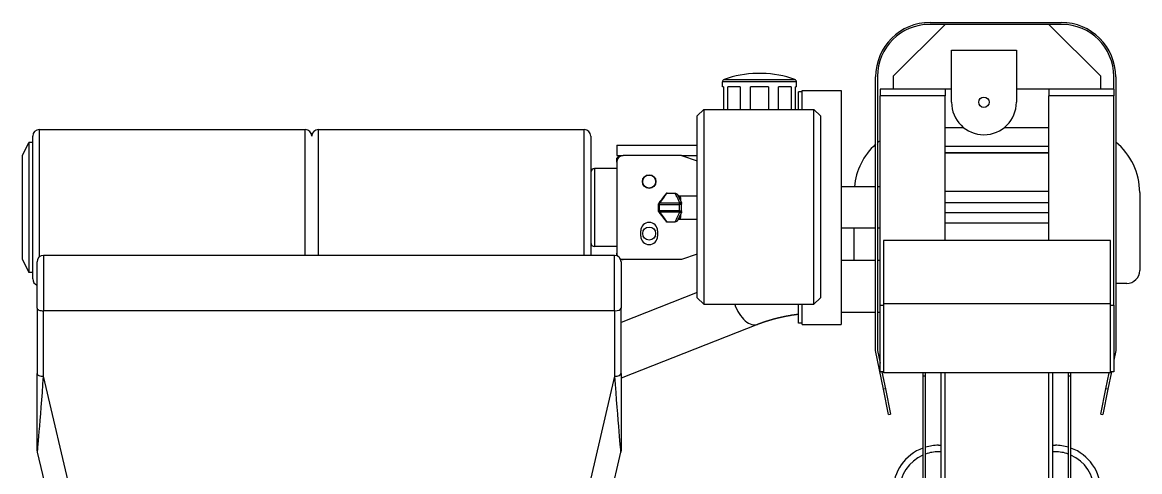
# Model space of a CAD drawing. Header units: millimetres. Extents: x -112665 to -16847, y 30630 to 100849.
# Drawn here: x -90203 to -89170, y 40062 to 40477 of the extents above; entities that cross this region are included whole.
import ezdxf

# ---------------------------------------------------------------- set-up
doc = ezdxf.new("R2010")
doc.units = ezdxf.units.MM
doc.layers.add('equipments', color=36, linetype='Continuous')
doc.layers.add('furniture', color=26, linetype='Continuous')

# ---------------------------------------------------------------- blocks, each defined once
blk = doc.blocks.new('Fit14')
at = {"layer": 'equipments'}
for p, q in [((528, 1186.8), (576, 1234.8)), ((684, 1234.8), (561.6, 1234.8)), ((562.2, 1236.6), (683.4, 1236.6)), ((672, 1234.8), (720, 1186.8)), ((582, 1162.8), (582, 1210.8)), ((582, 1210.8), (642, 1210.8)), ((642, 1210.8), (642, 1162.8)), ((404.4, 1189.4), (402, 1189.4)), ((406.8, 1189.4), (404.4, 1189.4)), ((404.4, 1181.6), (370.2, 1181.6)), ((370.2, 1177.2), (370.2, 1181.6)), ((371.7, 1183.8), (404.4, 1183.8)), ((404.4, 1183.8), (437.1, 1183.8)), ((438.6, 1181.6), (404.4, 1181.6)), ((438.6, 1177.2), (438.6, 1181.6)), ((511.8, 933.4), (511.8, 1186.2)), ((513.6, 1186.8), (513.6, 933.6)), ((528, 1186.8), (528, 1174.8)), ((720, 1174.8), (720, 1186.8)), ((732, 1174.8), (732, 1186.8)), ((733.8, 1186.2), (733.8, 933.4)), ((371.2, 1177.2), (370.2, 1177.2)), ((371.2, 1177.2), (371.2, 1156.2)), ((386.7, 1177.2), (375.1, 1177.2)), ((375.1, 1156.2), (375.1, 1177.2)), ((386.7, 1177.2), (386.7, 1156.2)), ((396.2, 1156.2), (396.2, 1177.2)), ((412.6, 1177.2), (396.2, 1177.2)), ((412.6, 1177.2), (412.6, 1156.2)), ((422.1, 1156.2), (422.1, 1177.2)), ((433.7, 1177.2), (422.1, 1177.2)), ((433.7, 1177.2), (433.7, 1156.2)), ((437.6, 1156.2), (437.6, 1177.2)), ((438.6, 1177.2), (437.6, 1177.2)), ((440.4, 1156.2), (440.4, 1172.4)), ((444, 1172.4), (440.4, 1172.4)), ((444, 1156.2), (444, 1173.6)), ((444, 1173.6), (480, 1173.6)), ((480, 1173.6), (480, 957.6)), ((576, 1174.8), (516, 1174.8)), ((516, 1174.8), (516, 1168.9)), ((516, 975.3), (516, 1168.9)), ((576, 1168.9), (516, 1168.9)), ((582, 1174.8), (576, 1174.8)), ((576, 1174.8), (576, 1168.9)), ((576, 1035.1), (576, 1168.9)), ((672, 1174.8), (642, 1174.8)), ((732, 1174.8), (672, 1174.8)), ((672, 1174.8), (672, 1168.9)), ((672, 1035.1), (672, 1168.9)), ((732, 1168.9), (672, 1168.9)), ((732, 1174.8), (732, 1168.9)), ((732, 975.3), (732, 1168.9)), ((346.8, 1150.2), (352.8, 1156.2)), ((346.8, 982.2), (346.8, 1150.2)), ((352.8, 1156.2), (454.8, 1156.2)), ((352.8, 1156.2), (352.8, 976.2)), ((454.8, 976.2), (454.8, 1156.2)), ((460.8, 1150.2), (454.8, 1156.2)), ((460.8, 1150.2), (460.8, 982.2)), ((-261.6, 1137.6), (-15.6, 1137.6)), ((-261.6, 1137.6), (-261.6, 1050.3)), ((-15.6, 1050.3), (-15.6, 1137.6)), ((-3.6, 1137.6), (242.4, 1137.6)), ((-3.6, 1137.6), (-3.6, 1062.9)), ((242.4, 1062.9), (242.4, 1137.6)), ((576, 1139.5), (593.1, 1139.5)), ((630.9, 1139.5), (672, 1139.5)), ((-267.6, 1051.5), (-267.6, 1131.6)), ((248.4, 1131.6), (248.4, 1063.2)), ((-277.2, 1113.6), (-271.2, 1125.6)), ((-271.2, 1125.6), (-271.2, 1065.6)), ((-267.6, 1125.6), (-271.2, 1125.6)), ((272.4, 1123.2), (346.8, 1123.2)), ((272.4, 1123.2), (272.4, 1113.6)), ((672, 1122), (576, 1122)), ((576, 1116), (672, 1116)), ((672, 1116), (576, 1116)), ((-277.2, 1065.6), (-277.2, 1113.6)), ((272.4, 1113.6), (278.4, 1113.6)), ((274.8, 1113.6), (272.4, 1111.2)), ((272.4, 1107.6), (272.4, 1111.2)), ((272.4, 1111.2), (273.6, 1111.2)), ((272.4, 1107.6), (272.4, 1023.6)), ((332.4, 1113.6), (278.4, 1113.6)), ((332.4, 1113.6), (346.8, 1113.6)), ((332.4, 1113.6), (346.8, 1108.8)), ((252, 1101.6), (252, 1029.6)), ((272.4, 1101.6), (252, 1101.6)), ((318.9, 1078.9), (326.4, 1078.9)), ((330.6, 1076.4), (346.8, 1076.4)), ((511.8, 1084.8), (480, 1084.8)), ((516, 1084.8), (513.6, 1084.8)), ((576, 1080.6), (672, 1080.6)), ((756, 1079.5), (756, 1007.5)), ((-277.2, 1017.6), (-277.2, 1065.6)), ((-271.2, 1065.6), (-271.2, 1005.6)), ((310.7, 1068.4), (310.7, 1062.7)), ((310.7, 1068.4), (311.9, 1068.4)), ((330, 1069.5), (311.9, 1069.5)), ((311.9, 1068.4), (311.9, 1069.5)), ((311.9, 1068.4), (330, 1068.4)), ((311.9, 1062.7), (311.9, 1068.4)), ((330, 1069.5), (330, 1068.4)), ((330, 1068.4), (330, 1062.7)), ((332.4, 1062.3), (332.4, 1068.9)), ((576, 1070.4), (672, 1070.4)), ((-3.6, 1062.9), (-3.6, 1021.4)), ((242.4, 1021.4), (242.4, 1062.9)), ((248.4, 1063.2), (248.4, 1021.4)), ((311.9, 1062.7), (310.7, 1062.7)), ((330, 1062.7), (311.9, 1062.7)), ((311.9, 1061.7), (311.9, 1062.7)), ((311.9, 1061.7), (330, 1061.7)), ((330, 1062.7), (330, 1061.7)), ((330.6, 1054.8), (346.8, 1054.8)), ((672, 1060.8), (576, 1060.8)), ((-267.6, 999.6), (-267.6, 1051.5)), ((-261.6, 1050.3), (-261.6, 1019.9)), ((-15.6, 1021.4), (-15.6, 1050.3)), ((294.6, 1039.2), (294.6, 1044)), ((310.2, 1044), (310.2, 1039.2)), ((318.9, 1052.3), (326.4, 1052.3)), ((511.8, 1046.4), (480, 1046.4)), ((492, 1016.7), (492, 1046.4)), ((516, 1046.4), (513.6, 1046.4)), ((576, 1051.4), (672, 1051.4)), ((729, 1035.1), (519, 1035.1)), ((519, 1035.1), (519, 976.8)), ((729, 976.8), (729, 1035.1)), ((272.4, 1029.6), (252, 1029.6)), ((272.4, 1021.1), (272.4, 1023.6)), ((-277.2, 1017.6), (-271.2, 1005.6)), ((-263.6, 972.7), (-263.6, 1015.4)), ((270.4, 1021.4), (-257.6, 1021.4)), ((-257.6, 1021.4), (-257.6, 970.2)), ((270.4, 970.2), (270.4, 1021.4)), ((278.4, 1017.6), (276, 1017.6)), ((276.4, 1015.4), (276.4, 972.7)), ((332.4, 1017.6), (278.4, 1017.6)), ((346.8, 1022.4), (332.4, 1017.6)), ((511.8, 1016.7), (480, 1016.7)), ((516, 1016.7), (513.6, 1016.7)), ((-267.6, 1005.6), (-271.2, 1005.6)), ((744, 995.5), (733.8, 995.5)), ((346.8, 987.2), (276.4, 959.5)), ((346.8, 982.2), (352.8, 976.2)), ((460.8, 982.2), (454.8, 976.2)), ((-263.6, 972.7), (-263.6, 912.3)), ((276.4, 912.3), (276.4, 972.7)), ((352.8, 976.2), (454.8, 976.2)), ((440.4, 958.8), (440.4, 976.2)), ((444, 957.6), (444, 976.2)), ((516, 913.8), (516, 975.3)), ((516, 975.3), (519, 975.3)), ((729, 976.8), (519, 976.8)), ((519, 976.8), (519, 913)), ((729, 913), (729, 976.8)), ((729, 975.3), (732, 975.3)), ((732, 975.3), (732, 913.8)), ((270.4, 970.2), (-257.6, 970.2)), ((-257.6, 909.7), (-257.6, 970.2)), ((270.4, 970.2), (270.4, 909.7)), ((511.8, 968.7), (480, 968.7)), ((516, 968.7), (513.6, 968.7)), ((402.6, 957.6), (276.4, 908)), ((444, 958.8), (440.4, 958.8)), ((444, 957.6), (480, 957.6)), ((519, 897.9), (511.8, 933.4)), ((513.6, 933.6), (516, 921.8)), ((733.8, 933.4), (732, 924.6)), ((-263.6, 841), (-263.6, 912.3)), ((-148.3, 443.8), (-257.6, 909.7)), ((270.4, 909.7), (161.1, 443.3)), ((276.4, 912.3), (276.4, 841)), ((519, 913.8), (516, 913.8)), ((517.6, 913.8), (520.8, 898.3)), ((729, 913), (519, 913)), ((519, 913), (519, 912.9)), ((729, 912.9), (519, 912.9)), ((555.6, 912.9), (555.6, 910.3)), ((555.6, 910.3), (555.6, 624.3)), ((555.6, 910.3), (558, 910.3)), ((558, 910.3), (558, 912.9)), ((558, 624.3), (558, 910.3)), ((572.4, 511.5), (572.4, 912.9)), ((576, 624), (576, 912.9)), ((672, 624), (672, 912.9)), ((675.6, 511.5), (675.6, 912.9)), ((690, 912.9), (690, 910.3)), ((690, 910.3), (690, 624.3)), ((690, 910.3), (692.4, 910.3)), ((692.4, 910.3), (692.4, 912.9)), ((692.4, 624.3), (692.4, 910.3)), ((724.8, 898.3), (727.8, 912.9)), ((729.8, 913.8), (726.6, 897.9)), ((732, 913.8), (729, 913.8)), ((729, 912.9), (729, 913)), ((520.8, 898.3), (519, 897.9)), ((523.8, 874.4), (519, 897.9)), ((520.8, 898.3), (525.6, 874.8)), ((720, 874.8), (724.8, 898.3)), ((726.6, 897.9), (721.8, 874.4)), ((726.6, 897.9), (724.8, 898.3)), ((523.8, 874.4), (525.6, 874.8)), ((720, 874.8), (721.8, 874.4)), ((-263.4, 839.7), (-171.5, 447.9)), ((184.4, 447.9), (276.3, 839.7)), ((570, 846), (572.4, 846)), ((572.4, 840), (570, 840)), ((675.6, 846), (678, 846)), ((678, 840), (675.6, 840))]:
    blk.add_line(p, q, dxfattribs=at)
for centre, radius in [((612, 1162.8), 4.8), ((302.4, 1089.6), 6.3), ((302.4, 1089.6), 6), ((302.4, 1041.6), 6)]:
    blk.add_circle(centre, radius, dxfattribs=at)
for centre, radius, start, end in [((562.2, 1186.2), 50.4, 90, 180), ((561.6, 1186.8), 48, 90, 180), ((683.4, 1186.2), 50.4, 0, 90), ((684, 1186.8), 48, 0, 90), ((402, 1105.4), 84, 90, 111.1183), ((406.8, 1105.4), 84, 68.8817, 90), ((372.6, 1181.6), 2.4, 111.1183, 180), ((436.2, 1181.6), 2.4, 0, 68.8817), ((612, 1162.8), 30, 180, 0), ((-261.6, 1131.6), 6, 90, 180), ((-15.6, 1131.6), 6, 0, 90), ((-3.6, 1131.6), 6, 90, 180), ((242.4, 1131.6), 6, 0, 90), ((552, 1079.5), 60, 126.8699, 129.7918), ((552, 1079.5), 60, 132.0671, 174.9446), ((696, 1079.5), 60, 0, 50.9499), ((278.4, 1107.6), 6, 90, 180), ((252, 1098), 3.6, 90, 180), ((311.9, 1068.4), 1.2, 143.593, 180), ((311.9, 1062.7), 1.2, 180, 216.407), ((302.4, 1044), 7.8, 0, 180), ((302.4, 1039.2), 7.8, 180, 0), ((252, 1033.2), 3.6, 180, 270), ((278.4, 1023.6), 6, 180, 207.7108), ((-257.6, 1015.4), 6, 90, 180), ((270.4, 1015.4), 6, 0, 90), ((278.4, 1023.6), 6, 243.8129, 270), ((744, 1007.5), 12, 270, 0), ((-261.6, 999.6), 6, 180, 250.9369), ((570, 804), 42, 110.051, 180), ((570, 804), 36, 113.5782, 180), ((570, 804), 42, 90, 106.6016), ((570, 804), 36, 90, 109.4712), ((678, 804), 42, 73.3985, 90), ((678, 804), 36, 70.5288, 90), ((678, 804), 42, 0, 69.949), ((678, 804), 36, 0, 66.4218)]:
    blk.add_arc(centre, radius, start, end, dxfattribs=at)
for centre, major_axis, ratio, start_param, end_param in [((311.9, 1068.4), (0.966, -0.712), 0.860354, 2.136177, 3.141593), ((331.4, 1076.1), (2.4, 0.14), 0.796129, -2.176024, -1.617948), ((330.8, 1068.6), (0.49, -1.09), 0.657372, 1.282055, 2.539388), ((331.2, 1068.9), (1.2, 0), 0.944555, 0, 1.115414), ((311.9, 1062.7), (0.966, 0.712), 0.860354, 3.141593, 4.147009), ((331.4, 1055.1), (2.4, -0.14), 0.796129, 1.617948, 2.176236), ((330.8, 1062.6), (0.49, 1.09), 0.657372, -2.539388, -1.282055), ((331.2, 1062.3), (1.2, 0), 0.944555, -1.115414, 0), ((-257.6, 972.7), (6, 0), 0.422618, -3.141593, -1.570796), ((270.4, 972.7), (6, 0), 0.422618, -1.570796, 0), ((393.8, 979.9), (8.8, -22.3), 0.535247, -1.61516, 0), ((-257.6, 912.3), (6, 0), 0.422618, -3.141593, -1.570796), ((-257.6, 919.9), (-5.8, -80.3), 0.009193, -0.029426, 1.444746), ((270.4, 912.3), (6, 0), 0.422618, -1.570796, 0), ((270.4, 919.9), (5.8, -80.3), 0.009193, -1.444746, 0.029426)]:
    blk.add_ellipse(centre, major_axis=major_axis, ratio=ratio, start_param=start_param, end_param=end_param, dxfattribs=at)
for points, knots in [([(317.9, 1078.4), (317.9, 1078.4), (317.9, 1078.4), (317.9, 1078.4), (317.2, 1077.4), (314.6, 1074), (312.9, 1071.8), (311, 1069.1)], [-0.093037, -0.093037, -0.093037, -0.093037, 0, 0, 19.45208, 19.45208, 35.800403, 35.800403, 35.800403, 35.800403]), ([(318.9, 1078.9), (318.7, 1078.9), (318.6, 1078.8), (318.3, 1078.7), (318.3, 1078.7), (318.1, 1078.6), (318, 1078.5), (317.9, 1078.4), (317.9, 1078.4), (317.9, 1078.4)], [0, 0, 0, 0, 0.3906445, 0.3906445, 0.6526014, 0.6526014, 0.9145583, 0.9145583, 0.9161292, 0.9161292, 0.9161292, 0.9161292]), ([(332.4, 1068.9), (332.4, 1068.9), (332.4, 1069), (332.4, 1069), (332.4, 1069.1), (332.4, 1069.1), (332.4, 1069.2), (332.4, 1069.3), (332.4, 1069.4), (332.4, 1069.4), (332.4, 1069.5), (332.4, 1069.5), (332.4, 1069.5)], [0, 0, 0, 0, 0.404376, 0.404376, 0.404376, 0.970501, 0.970501, 0.970501, 1.763077, 1.763077, 1.763077, 2.524407, 2.524407, 2.524407, 2.524407]), ([(311, 1062), (312.9, 1059.3), (314.6, 1057.2), (317.2, 1053.8), (317.9, 1052.8), (317.9, 1052.8), (317.9, 1052.8), (317.9, 1052.8)], [10.84553, 10.84553, 10.84553, 10.84553, 27.197853, 27.197853, 46.668461, 46.668461, 46.761583, 46.761583, 46.761583, 46.761583]), ([(311.9, 1061.7), (313.7, 1059.2), (315.2, 1057.2), (316.4, 1055.7), (317.3, 1054.5), (317.9, 1053.6), (318.4, 1053)], [3.066072, 3.066072, 3.066072, 3.066072, 17.759175, 17.759175, 17.759175, 29.079861, 29.079861, 29.079861, 29.079861]), ([(326.4, 1052.4), (326.6, 1052.7), (327.3, 1054.1), (328.4, 1056.4), (329.1, 1057.8), (329.9, 1059.5), (330.8, 1061.5)], [42.549252, 42.549252, 42.549252, 42.549252, 62.380937, 62.380937, 62.380937, 74.081468, 74.081468, 74.081468, 74.081468]), ([(332.4, 1061.7), (332.4, 1061.7), (332.4, 1061.7), (332.4, 1061.7), (332.4, 1061.7), (332.4, 1061.7), (332.4, 1061.7), (332.4, 1061.7), (332.4, 1061.8), (332.4, 1061.8), (332.4, 1061.9), (332.4, 1061.9), (332.4, 1062), (332.4, 1062.1), (332.4, 1062.2), (332.4, 1062.3)], [0.710636, 0.710636, 0.710636, 0.710636, 0.761916, 0.761916, 0.761916, 1.136292, 1.136292, 1.136292, 1.660418, 1.660418, 1.660418, 2.394195, 2.394195, 2.394195, 3.235907, 3.235907, 3.235907, 3.235907]), ([(317.9, 1052.8), (317.9, 1052.8), (317.9, 1052.8), (318, 1052.7), (318.1, 1052.6), (318.3, 1052.5), (318.3, 1052.4), (318.6, 1052.3), (318.7, 1052.3), (318.9, 1052.3)], [-0.0015709, -0.0015709, -0.0015709, -0.0015709, 0, 0, 0.2619569, 0.2619569, 0.5239139, 0.5239139, 0.9145583, 0.9145583, 0.9145583, 0.9145583]), ([(-263.6, 841), (-263.6, 841), (-263.6, 841), (-263.6, 840.8), (-263.5, 840.6), (-263.5, 840.1), (-263.5, 839.9), (-263.4, 839.7)], [-0.001365, -0.001365, -0.001365, -0.001365, 0, 0, 0.574562, 0.574562, 1.15049, 1.15049, 1.15049, 1.15049]), ([(276.3, 839.7), (276.3, 839.9), (276.4, 840.1), (276.4, 840.6), (276.4, 840.8), (276.4, 841), (276.4, 841), (276.4, 841)], [0, 0, 0, 0, 0.575928, 0.575928, 1.15049, 1.15049, 1.151855, 1.151855, 1.151855, 1.151855])]:
    blk.add_open_spline(points, degree=3, knots=knots, dxfattribs=at)
for points, degree in [([(316.3, 1075.5), (315.3, 1074.1), (314, 1072.3), (312.4, 1070.2)], 3), ([(318.1, 1077.8), (317.7, 1077.3), (317.1, 1076.5), (316.3, 1075.5)], 3), ([(318.8, 1078.7), (318.6, 1078.5), (318.4, 1078.2), (318.1, 1077.8)], 3), ([(318.9, 1078.9), (318.9, 1078.9), (318.9, 1078.8), (318.8, 1078.7)], 3), ([(326.8, 1078.1), (326.5, 1078.6), (326.4, 1078.9), (326.4, 1078.9)], 3), ([(326.4, 1078.9), (326.5, 1078.9)], 1), ([(326.5, 1078.9), (326.6, 1078.9)], 1), ([(326.6, 1078.9), (326.7, 1078.8)], 1), ([(326.7, 1078.8), (326.8, 1078.8)], 1), ([(326.8, 1078.8), (326.9, 1078.8)], 1), ([(328.6, 1074.5), (327.7, 1076.2), (327.1, 1077.4), (326.8, 1078.1)], 3), ([(326.9, 1078.8), (327, 1078.8)], 1), ([(327, 1078.8), (327.1, 1078.8)], 1), ([(327.1, 1078.8), (327.2, 1078.7)], 1), ([(327.2, 1078.7), (327.3, 1078.7)], 1), ([(327.3, 1078.7), (327.4, 1078.6)], 1), ([(327.4, 1078.6), (327.5, 1078.6)], 1), ([(327.5, 1078.6), (327.6, 1078.5)], 1), ([(327.6, 1078.5), (327.7, 1078.5)], 1), ([(327.7, 1078.5), (327.8, 1078.4)], 1), ([(327.8, 1078.4), (327.9, 1078.3)], 1), ([(327.9, 1078.3), (328, 1078.3)], 1), ([(328, 1078.3), (328.1, 1078.2)], 1), ([(328.1, 1078.2), (328.1, 1078.1)], 1), ([(328.1, 1078.1), (328.2, 1078)], 1), ([(328.2, 1078), (328.3, 1077.9)], 1), ([(328.3, 1077.9), (328.3, 1077.9)], 1), ([(328.3, 1077.9), (328.4, 1077.8)], 1), ([(328.4, 1077.8), (328.5, 1077.7)], 1), ([(328.5, 1077.7), (328.5, 1077.6)], 1), ([(328.5, 1077.6), (328.5, 1077.6), (328.5, 1077.6), (328.5, 1077.6)], 3), ([(328.5, 1077.6), (328.5, 1077.6), (328.5, 1077.6), (328.5, 1077.5)], 3), ([(328.5, 1077.6), (328.6, 1077.5)], 1), ([(328.5, 1077.5), (328.6, 1077.5)], 1), ([(328.6, 1077.5), (328.6, 1077.5)], 1), ([(328.6, 1077.5), (328.6, 1077.5)], 1), ([(328.6, 1077.5), (328.6, 1077.5)], 1), ([(328.6, 1077.5), (328.6, 1077.4)], 1), ([(328.6, 1077.5), (328.6, 1077.5)], 1), ([(328.6, 1077.5), (328.7, 1077.4)], 1), ([(328.6, 1077.4), (328.6, 1077.4)], 1), ([(328.6, 1077.4), (328.6, 1077.4)], 1), ([(328.6, 1077.4), (328.7, 1077.3)], 1), ([(328.7, 1077.4), (328.7, 1077.3)], 1), ([(328.7, 1077.3), (328.7, 1077.3)], 1), ([(328.7, 1077.3), (328.7, 1077.2)], 1), ([(328.7, 1077.3), (328.8, 1077.2)], 1), ([(328.7, 1077.2), (328.8, 1077.1)], 1), ([(328.8, 1077.2), (328.9, 1077.1)], 1), ([(328.8, 1077.1), (328.8, 1077.1)], 1), ([(328.8, 1077.1), (328.8, 1077)], 1), ([(328.8, 1077), (328.9, 1076.9)], 1), ([(328.9, 1077.1), (328.9, 1077.1)], 1), ([(328.9, 1077.1), (329, 1077)], 1), ([(328.9, 1076.9), (328.9, 1076.8)], 1), ([(328.9, 1076.8), (328.9, 1076.8)], 1), ([(328.9, 1076.8), (329, 1076.7)], 1), ([(329, 1077), (329.1, 1076.9)], 1), ([(329, 1076.7), (329, 1076.6)], 1), ([(329, 1076.6), (329.1, 1076.5)], 1), ([(329.1, 1076.9), (329.2, 1076.8)], 1), ([(329.1, 1076.5), (329.1, 1076.4)], 1), ([(329.1, 1076.4), (329.2, 1076.3)], 1), ([(329.2, 1076.8), (329.3, 1076.8)], 1), ([(329.2, 1076.3), (329.3, 1076.1)], 1), ([(329.3, 1076.8), (329.4, 1076.7)], 1), ([(329.3, 1076.1), (329.3, 1076)], 1), ([(329.3, 1076), (329.4, 1075.9)], 1), ([(329.4, 1076.7), (329.5, 1076.7)], 1), ([(329.4, 1075.9), (329.5, 1075.7)], 1), ([(329.5, 1076.7), (329.6, 1076.6)], 1), ([(329.5, 1075.7), (329.6, 1075.5)], 1), ([(329.6, 1076.6), (329.7, 1076.6)], 1), ([(329.6, 1075.5), (329.7, 1075.3)], 1), ([(329.7, 1076.6), (329.8, 1076.5)], 1), ([(329.7, 1075.3), (329.8, 1075.1)], 1), ([(329.8, 1076.5), (329.9, 1076.5)], 1), ([(329.8, 1075.1), (329.9, 1074.8)], 1), ([(329.9, 1076.5), (330, 1076.5)], 1), ([(329.9, 1074.8), (330.1, 1074.6)], 1), ([(330, 1076.5), (330.1, 1076.4)], 1), ([(330.1, 1076.4), (330.2, 1076.4)], 1), ([(330.1, 1074.6), (330.2, 1074.3)], 1), ([(330.2, 1076.4), (330.3, 1076.4)], 1), ([(330.3, 1076.4), (330.4, 1076.4)], 1), ([(330.4, 1076.4), (330.5, 1076.4)], 1), ([(330.5, 1076.4), (330.6, 1076.4)], 1), ([(330.6, 1076.4), (330.6, 1076.4), (330.6, 1076.4), (330.6, 1076.4)], 3), ([(330.6, 1076.4), (330.7, 1076.3), (330.9, 1075.9), (331.2, 1075.2)], 3), ([(331.2, 1075.2), (331.3, 1074.9), (331.4, 1074.6), (331.4, 1074.2)], 3), ([(312.4, 1070.2), (312.2, 1069.9), (312.1, 1069.7), (311.9, 1069.5)], 3), ([(330.8, 1069.7), (330, 1071.5), (329.2, 1073.2), (328.6, 1074.5)], 3), ([(330.1, 1069.5), (330.1, 1069.5), (330, 1069.5), (330, 1069.5)], 3), ([(330.2, 1068.4), (330.2, 1068.4), (330.1, 1068.4), (330, 1068.4)], 3), ([(330.3, 1069.5), (330.2, 1069.5), (330.2, 1069.5), (330.1, 1069.5)], 3), ([(330.2, 1074.3), (330.3, 1074)], 1), ([(330.6, 1068.5), (330.4, 1068.4), (330.3, 1068.4), (330.2, 1068.4)], 3), ([(330.3, 1074), (330.5, 1073.8)], 1), ([(330.5, 1069.6), (330.4, 1069.6), (330.3, 1069.5), (330.3, 1069.5)], 3), ([(330.5, 1073.8), (330.6, 1073.5)], 1), ([(330.8, 1069.6), (330.7, 1069.6), (330.6, 1069.6), (330.5, 1069.6)], 3), ([(330.6, 1073.5), (330.7, 1073.2)], 1), ([(331, 1068.5), (330.8, 1068.5), (330.7, 1068.5), (330.6, 1068.5)], 3), ([(330.7, 1073.2), (330.9, 1072.9)], 1), ([(331, 1069.7), (331, 1069.7), (330.9, 1069.7), (330.8, 1069.7)], 3), ([(330.8, 1069.7), (330.8, 1069.7), (330.8, 1069.7), (330.8, 1069.6)], 3), ([(330.9, 1072.9), (331.1, 1072.5)], 1), ([(331.2, 1069.8), (331.2, 1069.8), (331.1, 1069.7), (331, 1069.7)], 3), ([(331.5, 1068.6), (331.4, 1068.5), (331.2, 1068.5), (331, 1068.5)], 3), ([(331.1, 1072.5), (331.2, 1072.2)], 1), ([(331.2, 1072.2), (331.4, 1071.9)], 1), ([(331.5, 1069.8), (331.4, 1069.8), (331.3, 1069.8), (331.2, 1069.8)], 3), ([(331.4, 1074.2), (331.4, 1074), (331.4, 1073.9), (331.4, 1073.7)], 3), ([(331.4, 1073.7), (331.5, 1073.1), (331.5, 1072.4), (331.5, 1071.6)], 3), ([(331.4, 1071.9), (331.6, 1071.5)], 1), ([(331.7, 1069.8), (331.7, 1069.8), (331.6, 1069.8), (331.5, 1069.8)], 3), ([(331.7, 1068.6), (331.6, 1068.6), (331.6, 1068.6), (331.5, 1068.6)], 3), ([(331.6, 1071.5), (331.7, 1071.2)], 1), ([(331.7, 1071.2), (331.9, 1070.8)], 1), ([(331.7, 1069.9), (331.8, 1069.9), (331.8, 1070), (331.8, 1070)], 3), ([(331.7, 1069.9), (331.7, 1069.9), (331.7, 1069.9), (331.7, 1069.8)], 3), ([(331.8, 1068.6), (331.8, 1068.6), (331.7, 1068.6), (331.7, 1068.6)], 3), ([(331.8, 1070), (331.9, 1070), (331.9, 1070.1), (331.9, 1070.1)], 3), ([(332, 1068.7), (332, 1068.7), (331.9, 1068.6), (331.8, 1068.6)], 3), ([(331.9, 1070.8), (332.1, 1070.4)], 1), ([(331.9, 1070.1), (332, 1070.2), (332.1, 1070.2), (332.1, 1070.2)], 3), ([(332.2, 1068.7), (332.2, 1068.7), (332.1, 1068.7), (332, 1068.7)], 3), ([(332.1, 1070.4), (332.3, 1070)], 1), ([(332.1, 1070.2), (332.2, 1070.2), (332.2, 1070.2), (332.3, 1070)], 3), ([(332.4, 1068.8), (332.4, 1068.8), (332.3, 1068.8), (332.2, 1068.7)], 3), ([(332.3, 1070), (332.3, 1070)], 1), ([(332.3, 1070), (332.3, 1069.9)], 1), ([(332.3, 1069.9), (332.4, 1069.9)], 1), ([(332.4, 1069.9), (332.4, 1069.8)], 1), ([(332.4, 1069.8), (332.4, 1069.7)], 1), ([(332.4, 1069.7), (332.4, 1069.7)], 1), ([(332.4, 1069.7), (332.4, 1069.6)], 1), ([(332.4, 1069.6), (332.4, 1069.5)], 1), ([(332.4, 1068.9), (332.4, 1068.8), (332.4, 1068.8), (332.4, 1068.8)], 3), ([(328.7, 1053.9), (328.6, 1053.8)], 1), ([(328.8, 1054.1), (328.7, 1054)], 1), ([(328.7, 1054), (328.7, 1053.9)], 1), ([(328.8, 1054), (328.7, 1053.9)], 1), ([(328.7, 1053.9), (328.7, 1053.8)], 1), ([(328.9, 1054.3), (328.8, 1054.2)], 1), ([(328.8, 1054.2), (328.8, 1054.1)], 1), ([(328.9, 1054), (328.8, 1054)], 1), ([(329, 1054.6), (328.9, 1054.4)], 1), ([(328.9, 1054.4), (328.9, 1054.3)], 1), ([(329, 1054.2), (328.9, 1054.1)], 1), ([(328.9, 1054.1), (328.9, 1054)], 1), ([(329.1, 1054.7), (329, 1054.6)], 1), ([(329.1, 1054.3), (329, 1054.2)], 1), ([(329.2, 1054.9), (329.1, 1054.7)], 1), ([(329.2, 1054.3), (329.1, 1054.3)], 1), ([(329.3, 1055), (329.2, 1054.9)], 1), ([(329.3, 1054.4), (329.2, 1054.3)], 1), ([(329.4, 1055.4), (329.3, 1055.2)], 1), ([(329.3, 1055.2), (329.3, 1055)], 1), ([(329.4, 1054.5), (329.3, 1054.4)], 1), ([(329.5, 1055.6), (329.4, 1055.4)], 1), ([(329.5, 1054.5), (329.4, 1054.5)], 1), ([(329.6, 1055.8), (329.5, 1055.6)], 1), ([(329.6, 1054.6), (329.5, 1054.5)], 1), ([(329.8, 1056), (329.6, 1055.8)], 1), ([(329.7, 1054.6), (329.6, 1054.6)], 1), ([(329.8, 1054.6), (329.7, 1054.6)], 1), ([(329.9, 1056.3), (329.8, 1056)], 1), ([(329.9, 1054.7), (329.8, 1054.6)], 1), ([(330, 1056.4), (329.9, 1056.3)], 1), ([(330, 1054.7), (329.9, 1054.7)], 1), ([(330, 1062.7), (330.1, 1062.7), (330.2, 1062.7), (330.2, 1062.7)], 3), ([(330, 1061.7), (330, 1061.7), (330.1, 1061.7), (330.1, 1061.7)], 3), ([(330.1, 1056.6), (330, 1056.4)], 1), ([(330.1, 1054.7), (330, 1054.7)], 1), ([(330.1, 1061.7), (330.2, 1061.7), (330.2, 1061.7), (330.3, 1061.6)], 3), ([(330.2, 1057), (330.1, 1056.8)], 1), ([(330.1, 1056.8), (330.1, 1056.6)], 1), ([(330.2, 1054.8), (330.1, 1054.7)], 1), ([(330.2, 1062.7), (330.3, 1062.7), (330.4, 1062.7), (330.6, 1062.7)], 3), ([(330.3, 1057.2), (330.2, 1057)], 1), ([(330.3, 1054.8), (330.2, 1054.8)], 1), ([(330.3, 1061.6), (330.4, 1061.6), (330.4, 1061.6), (330.5, 1061.6)], 3), ([(330.4, 1057.4), (330.3, 1057.2)], 1), ([(330.4, 1054.8), (330.3, 1054.8)], 1), ([(330.5, 1057.6), (330.4, 1057.4)], 1), ([(330.5, 1054.8), (330.4, 1054.8)], 1), ([(330.5, 1061.6), (330.6, 1061.6), (330.7, 1061.6), (330.8, 1061.5)], 3), ([(330.6, 1057.8), (330.5, 1057.6)], 1), ([(330.6, 1054.8), (330.5, 1054.8)], 1), ([(330.6, 1062.7), (330.7, 1062.7), (330.8, 1062.7), (331, 1062.7)], 3), ([(330.7, 1058), (330.6, 1057.8)], 1), ([(330.8, 1055.2), (330.7, 1054.9), (330.6, 1054.8), (330.6, 1054.8)], 3), ([(330.9, 1058.2), (330.7, 1058)], 1), ([(330.8, 1061.5), (330.9, 1061.5), (331, 1061.5), (331, 1061.5)], 3), ([(330.8, 1061.5), (330.8, 1061.5), (330.8, 1061.5), (330.8, 1061.5)], 3), ([(331.2, 1056), (331.1, 1055.7), (330.9, 1055.4), (330.8, 1055.2)], 3), ([(331, 1058.4), (330.9, 1058.2)], 1), ([(331, 1062.7), (331.2, 1062.7), (331.4, 1062.6), (331.5, 1062.6)], 3), ([(331, 1061.5), (331.1, 1061.4), (331.2, 1061.4), (331.2, 1061.4)], 3), ([(331.1, 1058.7), (331, 1058.4)], 1), ([(331.2, 1058.9), (331.1, 1058.7)], 1), ([(331.2, 1061.4), (331.3, 1061.4), (331.4, 1061.4), (331.5, 1061.4)], 3), ([(331.3, 1059.1), (331.2, 1058.9)], 1), ([(331.4, 1057), (331.4, 1056.6), (331.3, 1056.3), (331.2, 1056)], 3), ([(331.4, 1059.4), (331.3, 1059.1)], 1), ([(331.6, 1059.6), (331.4, 1059.4)], 1), ([(331.5, 1059.4), (331.5, 1058.5), (331.4, 1057.7), (331.4, 1057)], 3), ([(331.5, 1062.6), (331.6, 1062.6), (331.6, 1062.6), (331.7, 1062.6)], 3), ([(331.5, 1061.4), (331.6, 1061.4), (331.7, 1061.4), (331.7, 1061.3)], 3), ([(331.5, 1059.6), (331.5, 1059.5), (331.5, 1059.4), (331.5, 1059.4)], 3), ([(331.7, 1059.9), (331.6, 1059.6)], 1), ([(331.7, 1062.6), (331.7, 1062.6), (331.8, 1062.6), (331.8, 1062.5)], 3), ([(331.9, 1061.1), (331.9, 1061.1), (331.8, 1061.2), (331.7, 1061.3)], 3), ([(331.7, 1061.3), (331.7, 1061.3), (331.7, 1061.3), (331.7, 1061.3)], 3), ([(331.8, 1060.2), (331.7, 1059.9)], 1), ([(331.8, 1062.5), (331.9, 1062.5), (332, 1062.5), (332, 1062.5)], 3), ([(331.9, 1060.4), (331.8, 1060.2)], 1), ([(332.1, 1061), (332, 1061), (332, 1061), (331.9, 1061.1)], 3), ([(332.1, 1060.7), (331.9, 1060.4)], 1), ([(332, 1062.5), (332.1, 1062.5), (332.2, 1062.5), (332.2, 1062.4)], 3), ([(332.2, 1061), (332.2, 1061), (332.1, 1061), (332.1, 1061)], 3), ([(332.2, 1060.9), (332.1, 1060.7)], 1), ([(332.2, 1062.4), (332.3, 1062.4), (332.4, 1062.4), (332.4, 1062.4)], 3), ([(332.3, 1061.1), (332.2, 1061.1), (332.2, 1061), (332.2, 1061)], 3), ([(332.3, 1061.1), (332.2, 1060.9)], 1), ([(332.4, 1061.3), (332.3, 1061.3)], 1), ([(332.3, 1061.3), (332.3, 1061.2)], 1), ([(332.3, 1061.2), (332.3, 1061.1)], 1), ([(332.3, 1061.1), (332.3, 1061.1), (332.3, 1061.1), (332.3, 1061.1)], 3), ([(332.4, 1062.4), (332.4, 1062.3), (332.4, 1062.3), (332.4, 1062.3)], 3), ([(332.4, 1061.7), (332.4, 1061.6)], 1), ([(332.4, 1061.6), (332.4, 1061.5)], 1), ([(332.4, 1061.5), (332.4, 1061.5)], 1), ([(332.4, 1061.5), (332.4, 1061.4)], 1), ([(332.4, 1061.4), (332.4, 1061.3)], 1), ([(318.4, 1053), (318.7, 1052.6), (318.9, 1052.3), (318.9, 1052.3)], 3), ([(326.4, 1052.3), (326.4, 1052.3), (326.4, 1052.3), (326.4, 1052.4)], 3), ([(326.5, 1052.3), (326.4, 1052.3)], 1), ([(326.6, 1052.3), (326.5, 1052.3)], 1), ([(326.7, 1052.3), (326.6, 1052.3)], 1), ([(326.8, 1052.3), (326.7, 1052.3)], 1), ([(326.9, 1052.4), (326.8, 1052.3)], 1), ([(327, 1052.4), (326.9, 1052.4)], 1), ([(327.1, 1052.4), (327, 1052.4)], 1), ([(327.2, 1052.5), (327.1, 1052.4)], 1), ([(327.3, 1052.5), (327.2, 1052.5)], 1), ([(327.4, 1052.5), (327.3, 1052.5)], 1), ([(327.5, 1052.6), (327.4, 1052.5)], 1), ([(327.6, 1052.6), (327.5, 1052.6)], 1), ([(327.7, 1052.7), (327.6, 1052.6)], 1), ([(327.8, 1052.8), (327.7, 1052.7)], 1), ([(327.9, 1052.8), (327.8, 1052.8)], 1), ([(328, 1052.9), (327.9, 1052.8)], 1), ([(328.1, 1053), (328, 1052.9)], 1), ([(328.2, 1053.1), (328.1, 1053.1)], 1), ([(328.1, 1053.1), (328.1, 1053)], 1), ([(328.3, 1053.2), (328.2, 1053.1)], 1), ([(328.4, 1053.4), (328.3, 1053.3)], 1), ([(328.3, 1053.3), (328.3, 1053.2)], 1), ([(328.5, 1053.6), (328.4, 1053.5)], 1), ([(328.4, 1053.5), (328.4, 1053.4)], 1), ([(328.6, 1053.7), (328.5, 1053.6)], 1), ([(328.6, 1053.7), (328.5, 1053.6)], 1), ([(328.5, 1053.6), (328.5, 1053.6), (328.5, 1053.6), (328.5, 1053.6)], 3), ([(328.5, 1053.6), (328.5, 1053.6)], 1), ([(328.6, 1053.8), (328.6, 1053.8)], 1), ([(328.6, 1053.8), (328.6, 1053.7)], 1), ([(328.7, 1053.8), (328.6, 1053.7)], 1), ([(328.6, 1053.7), (328.6, 1053.7)], 1), ([(412.6, 961), (412, 960.8)], 1), ([(413.2, 961.2), (412.6, 961)], 1), ([(413.8, 961.4), (413.2, 961.2)], 1), ([(414.4, 961.6), (413.8, 961.4)], 1), ([(415.1, 961.7), (414.4, 961.6)], 1), ([(415.7, 961.9), (415.1, 961.7)], 1), ([(416.3, 962.1), (415.7, 961.9)], 1), ([(417, 962.3), (416.3, 962.1)], 1), ([(417.6, 962.5), (417, 962.3)], 1), ([(418.3, 962.6), (417.6, 962.5)], 1), ([(418.9, 962.8), (418.3, 962.6)], 1), ([(419.6, 963), (418.9, 962.8)], 1), ([(420.2, 963.1), (419.6, 963)], 1), ([(420.9, 963.3), (420.2, 963.1)], 1), ([(421.5, 963.4), (420.9, 963.3)], 1), ([(422.2, 963.6), (421.5, 963.4)], 1), ([(422.9, 963.8), (422.2, 963.6)], 1), ([(423.5, 963.9), (422.9, 963.8)], 1), ([(424.2, 964.1), (423.5, 963.9)], 1), ([(424.9, 964.2), (424.2, 964.1)], 1), ([(425.6, 964.4), (424.9, 964.2)], 1), ([(426.3, 964.5), (425.6, 964.4)], 1), ([(426.9, 964.7), (426.3, 964.5)], 1), ([(427.6, 964.8), (426.9, 964.7)], 1), ([(428.3, 964.9), (427.6, 964.8)], 1), ([(429, 965.1), (428.3, 964.9)], 1), ([(429.7, 965.2), (429, 965.1)], 1), ([(430.4, 965.3), (429.7, 965.2)], 1), ([(431.1, 965.5), (430.4, 965.3)], 1), ([(431.8, 965.6), (431.1, 965.5)], 1), ([(432.5, 965.7), (431.8, 965.6)], 1), ([(433.2, 965.8), (432.5, 965.7)], 1), ([(433.9, 966), (433.2, 965.8)], 1), ([(434.6, 966.1), (433.9, 966)], 1), ([(435.3, 966.2), (434.6, 966.1)], 1), ([(436, 966.3), (435.3, 966.2)], 1), ([(436.8, 966.4), (436, 966.3)], 1), ([(437.5, 966.5), (436.8, 966.4)], 1), ([(438.2, 966.6), (437.5, 966.5)], 1), ([(438.9, 966.7), (438.2, 966.6)], 1), ([(439.6, 966.8), (438.9, 966.7)], 1), ([(440.4, 966.9), (439.6, 966.8)], 1), ([(440.4, 966.9), (440.4, 966.9)], 1), ([(403.2, 957.8), (402.6, 957.6)], 1), ([(403.7, 958), (403.2, 957.8)], 1), ([(404.3, 958.2), (403.7, 958)], 1), ([(404.9, 958.4), (404.3, 958.2)], 1), ([(405.4, 958.6), (404.9, 958.4)], 1), ([(406, 958.8), (405.4, 958.6)], 1), ([(406.6, 959), (406, 958.8)], 1), ([(407.2, 959.2), (406.6, 959)], 1), ([(407.7, 959.4), (407.2, 959.2)], 1), ([(408.3, 959.6), (407.7, 959.4)], 1), ([(408.9, 959.8), (408.3, 959.6)], 1), ([(409.5, 960), (408.9, 959.8)], 1), ([(410.1, 960.2), (409.5, 960)], 1), ([(410.7, 960.4), (410.1, 960.2)], 1), ([(411.3, 960.6), (410.7, 960.4)], 1), ([(412, 960.8), (411.3, 960.6)], 1)]:
    blk.add_open_spline(points, degree=degree, dxfattribs=at)

msp = doc.modelspace()

# ---------------------------------------------------------------- block references
at = {"layer": 'furniture'}
msp.add_blockref('Fit14', (-89926.1, 39240), dxfattribs=at)

doc.saveas('drawing.dxf')
